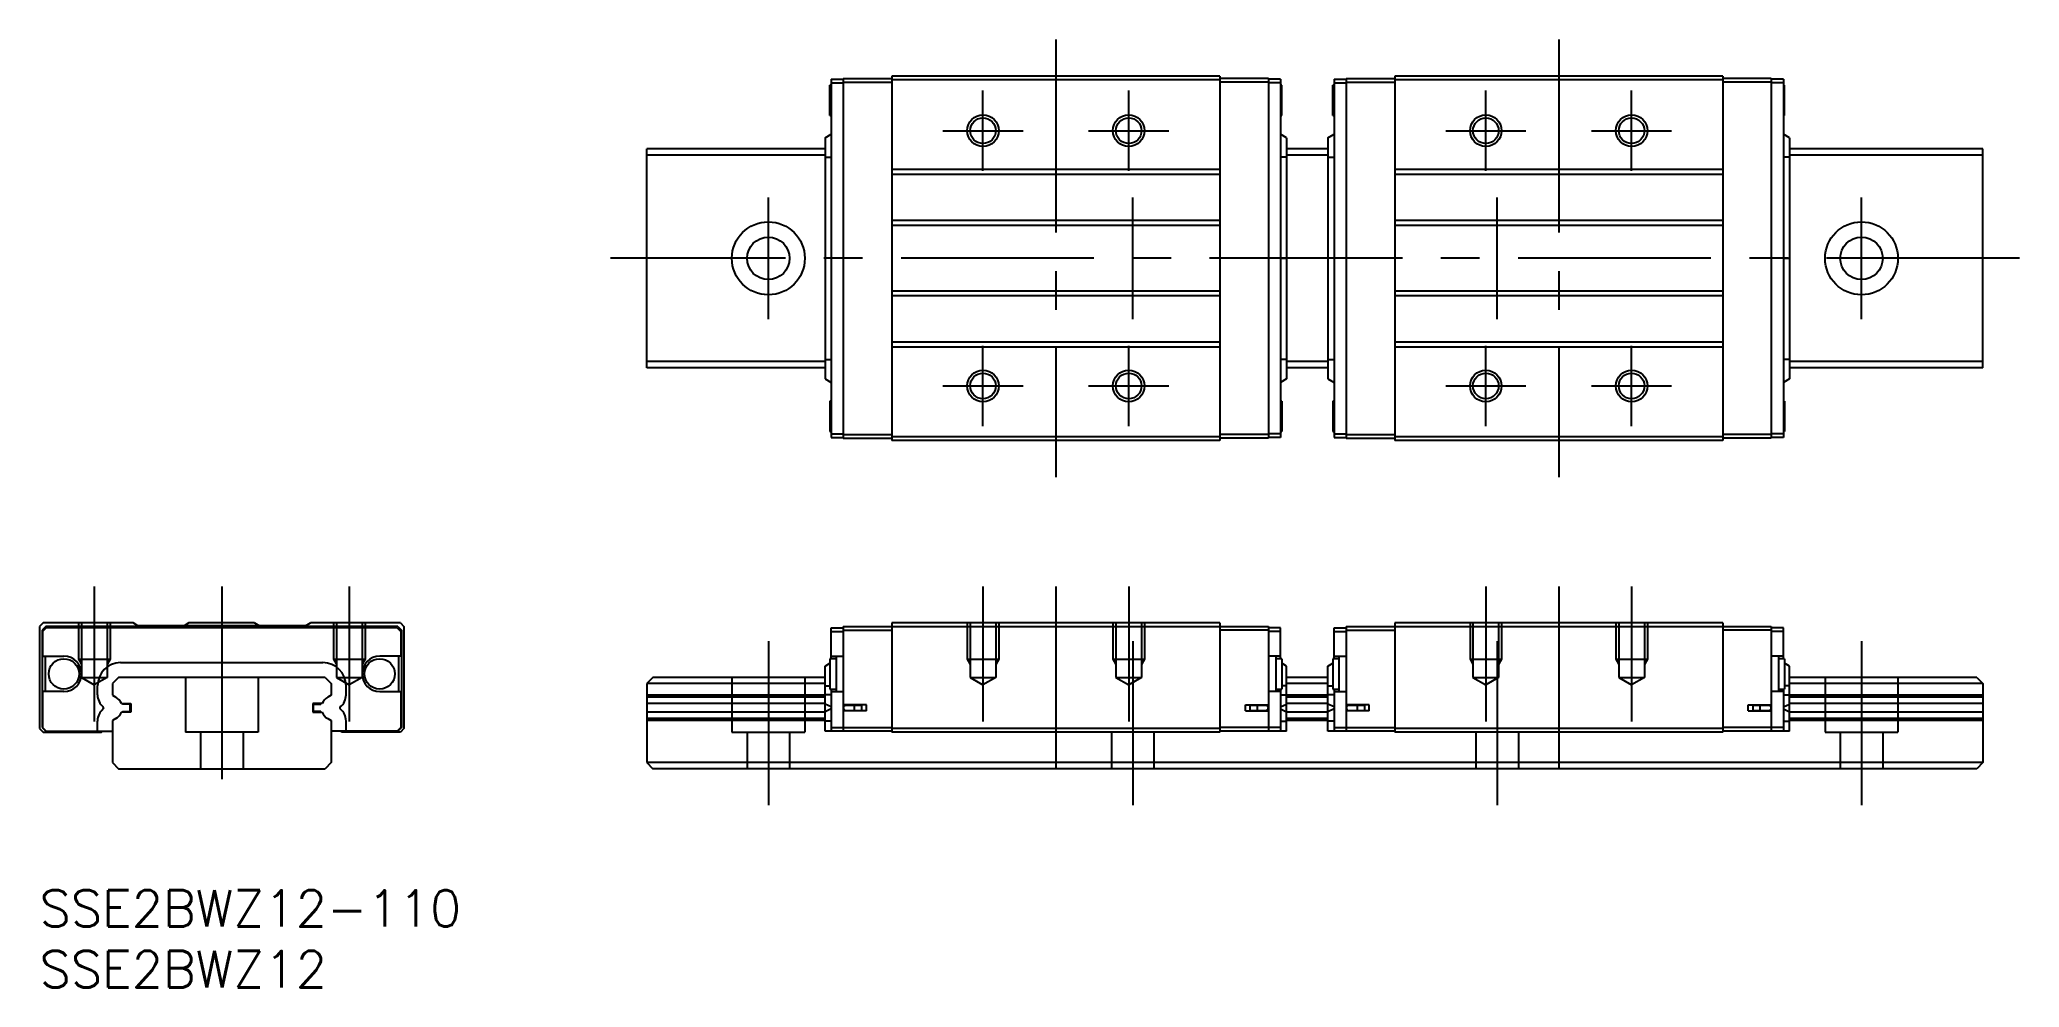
# Model space of a CAD drawing. Extents: x 0 to 163, y -8 to 70.
import ezdxf

# ---------------------------------------------------------------- set-up
doc = ezdxf.new("R2010")
doc.units = 0
doc.header["$LTSCALE"] = 0.5
doc.linetypes.add('CENTER', pattern=[50.8, 31.75, -6.35, 6.35, -6.35])
doc.linetypes.add('DASHED', pattern=[19.05, 12.7, -6.35])
for name, color, linetype in [('MSM_CENTER', 1, 'CENTER'), ('MSM_CONTINUOUS', 7, 'CONTINUOUS'), ('MSM_DASHED', 4, 'DASHED'), ('MSM_NARROW', 5, 'CONTINUOUS'), ('MSM_PART_NUMBER', 7, 'CONTINUOUS')]:
    doc.layers.add(name, color=color, linetype=linetype)
doc.styles.get("Standard").update_dxf_attribs({"font": 'txt.shx', "height": 3, "bigfont": 'bigfont.shx'})

# ---------------------------------------------------------------- blocks, each defined once
blk = doc.blocks.new('*U2')
at = {"layer": 'MSM_PART_NUMBER'}
blk.add_text('SSE2BWZ12-110', height=3, dxfattribs=at).set_placement((0, -3))
blk = doc.blocks.new('*U3')
at = {"layer": 'MSM_PART_NUMBER'}
blk.add_text('SSE2BWZ12', height=3, dxfattribs=at).set_placement((0, -8))

msp = doc.modelspace()

# ---------------------------------------------------------------- linework, layer by layer
at = {"layer": 'MSM_CENTER'}
for p, q in [((83.67, 70), (83.67, 34)), ((125.07, 70), (125.07, 34)), ((77.67, 59.2), (77.67, 65.8)), ((89.67, 59.2), (89.67, 65.8)), ((119.07, 59.2), (119.07, 65.8)), ((131.07, 59.2), (131.07, 65.8)), ((74.37, 62.5), (80.97, 62.5)), ((86.37, 62.5), (92.97, 62.5)), ((115.77, 62.5), (122.37, 62.5)), ((127.77, 62.5), (134.37, 62.5)), ((60, 47), (60, 57)), ((90, 47), (90, 57)), ((120, 47), (120, 57)), ((150, 47), (150, 57)), ((163, 52), (47, 52)), ((77.67, 38.2), (77.67, 44.8)), ((89.67, 38.2), (89.67, 44.8)), ((119.07, 38.2), (119.07, 44.8)), ((131.07, 38.2), (131.07, 44.8)), ((74.37, 41.5), (80.97, 41.5)), ((86.37, 41.5), (92.97, 41.5)), ((115.77, 41.5), (122.37, 41.5)), ((127.77, 41.5), (134.37, 41.5)), ((4.5, 25), (4.5, 13.890029)), ((15, 25), (15, 7)), ((25.5, 25), (25.5, 13.890029)), ((77.67, 25), (77.67, 13.890029)), ((83.67, 25), (83.67, 10)), ((89.67, 25), (89.67, 13.890029)), ((119.07, 25), (119.07, 13.890029)), ((125.07, 25), (125.07, 10)), ((131.07, 25), (131.07, 13.890029)), ((60, 20.5), (60, 7)), ((90, 20.5), (90, 7)), ((120, 20.5), (120, 7)), ((150, 20.5), (150, 7))]:
    msp.add_line(p, q, dxfattribs=at)
at = {"layer": 'MSM_CONTINUOUS'}
for p, q in [((97.17, 67), (70.17, 67)), ((70.17, 67), (70.17, 37)), ((97.17, 67), (97.17, 37)), ((111.57, 67), (111.57, 37)), ((138.57, 67), (111.57, 67)), ((138.57, 67), (138.57, 37)), ((65.07, 63.75), (65.07, 66.25)), ((65.17, 66.25), (65.07, 66.25)), ((65.17, 66.75), (65.17, 37.25)), ((65.17, 66.75), (66.17, 66.75)), ((65.17, 66.45), (66.17, 66.45)), ((66.17, 66.8), (66.17, 37.2)), ((66.17, 66.8), (70.17, 66.8)), ((66.17, 66.5), (70.17, 66.5)), ((97.17, 66.7), (70.17, 66.7)), ((101.17, 66.8), (97.17, 66.8)), ((101.17, 66.5), (97.17, 66.5)), ((101.17, 66.8), (101.17, 37.2)), ((102.17, 66.75), (101.17, 66.75)), ((102.17, 66.45), (101.17, 66.45)), ((102.17, 66.75), (102.17, 37.25)), ((102.27, 66.25), (102.17, 66.25)), ((102.27, 63.75), (102.27, 66.25)), ((106.47, 63.75), (106.47, 66.25)), ((106.57, 66.25), (106.47, 66.25)), ((106.57, 66.75), (106.57, 37.25)), ((106.57, 66.75), (107.57, 66.75)), ((106.57, 66.45), (107.57, 66.45)), ((107.57, 66.8), (107.57, 37.2)), ((107.57, 66.8), (111.57, 66.8)), ((107.57, 66.5), (111.57, 66.5)), ((138.57, 66.7), (111.57, 66.7)), ((142.57, 66.8), (138.57, 66.8)), ((142.57, 66.5), (138.57, 66.5)), ((142.57, 66.8), (142.57, 37.2)), ((143.57, 66.75), (142.57, 66.75)), ((143.57, 66.45), (142.57, 66.45)), ((143.57, 66.75), (143.57, 37.25)), ((143.67, 66.25), (143.57, 66.25)), ((143.67, 63.75), (143.67, 66.25)), ((65.07, 63.75), (65.17, 63.75)), ((102.17, 63.75), (102.27, 63.75)), ((106.47, 63.75), (106.57, 63.75)), ((143.57, 63.75), (143.67, 63.75)), ((64.67, 61.93), (65.17, 62.23)), ((102.67, 61.93), (102.17, 62.23)), ((106.07, 61.93), (106.57, 62.23)), ((144.07, 61.93), (143.57, 62.23)), ((64.67, 61), (50, 61)), ((50, 43), (50, 61)), ((64.67, 60.5), (50, 60.5)), ((64.67, 61.93), (64.67, 42.07)), ((64.67, 60.33), (65.17, 60.33)), ((102.67, 60.33), (102.17, 60.33)), ((102.67, 61.93), (102.67, 42.07)), ((106.07, 61), (102.67, 61)), ((106.07, 60.5), (102.67, 60.5)), ((106.07, 61.93), (106.07, 42.07)), ((106.07, 60.33), (106.57, 60.33)), ((144.07, 60.33), (143.57, 60.33)), ((144.07, 61.93), (144.07, 42.07)), ((160, 61), (144.07, 61)), ((160, 60.5), (144.07, 60.5)), ((160, 43), (160, 61)), ((97.17, 59.3), (70.17, 59.3)), ((97.17, 58.9), (70.17, 58.9)), ((138.57, 59.3), (111.57, 59.3)), ((138.57, 58.9), (111.57, 58.9)), ((97.17, 55.1), (70.17, 55.1)), ((97.17, 54.7), (70.17, 54.7)), ((138.57, 55.1), (111.57, 55.1)), ((138.57, 54.7), (111.57, 54.7)), ((65.17, 52), (64.67, 52)), ((102.17, 52), (102.67, 52)), ((106.57, 52), (106.07, 52)), ((143.57, 52), (144.07, 52)), ((97.17, 49.3), (70.17, 49.3)), ((138.57, 49.3), (111.57, 49.3)), ((97.17, 48.9), (70.17, 48.9)), ((138.57, 48.9), (111.57, 48.9)), ((97.17, 45.1), (70.17, 45.1)), ((97.17, 44.7), (70.17, 44.7)), ((138.57, 45.1), (111.57, 45.1)), ((138.57, 44.7), (111.57, 44.7)), ((64.67, 43.5), (50, 43.5)), ((64.67, 43), (50, 43)), ((64.67, 43.67), (65.17, 43.67)), ((102.67, 43.67), (102.17, 43.67)), ((106.07, 43.5), (102.67, 43.5)), ((106.07, 43), (102.67, 43)), ((106.07, 43.67), (106.57, 43.67)), ((144.07, 43.67), (143.57, 43.67)), ((160, 43.5), (144.07, 43.5)), ((160, 43), (144.07, 43)), ((64.67, 42.07), (65.17, 41.77)), ((102.67, 42.07), (102.17, 41.77)), ((106.07, 42.07), (106.57, 41.77)), ((144.07, 42.07), (143.57, 41.77)), ((65.07, 40.25), (65.07, 37.75)), ((65.17, 40.25), (65.07, 40.25)), ((102.27, 40.25), (102.17, 40.25)), ((102.27, 40.25), (102.27, 37.75)), ((106.47, 40.25), (106.47, 37.75)), ((106.57, 40.25), (106.47, 40.25)), ((143.67, 40.25), (143.57, 40.25)), ((143.67, 40.25), (143.67, 37.75)), ((65.07, 37.75), (65.17, 37.75)), ((65.17, 37.55), (66.17, 37.55)), ((66.17, 37.5), (70.17, 37.5)), ((101.17, 37.5), (97.17, 37.5)), ((102.17, 37.55), (101.17, 37.55)), ((102.17, 37.75), (102.27, 37.75)), ((106.47, 37.75), (106.57, 37.75)), ((106.57, 37.55), (107.57, 37.55)), ((107.57, 37.5), (111.57, 37.5)), ((142.57, 37.5), (138.57, 37.5)), ((143.57, 37.55), (142.57, 37.55)), ((143.57, 37.75), (143.67, 37.75)), ((65.17, 37.25), (66.17, 37.25)), ((66.17, 37.2), (70.17, 37.2)), ((97.17, 37.3), (70.17, 37.3)), ((97.17, 37), (70.17, 37)), ((101.17, 37.2), (97.17, 37.2)), ((102.17, 37.25), (101.17, 37.25)), ((106.57, 37.25), (107.57, 37.25)), ((107.57, 37.2), (111.57, 37.2)), ((138.57, 37.3), (111.57, 37.3)), ((138.57, 37), (111.57, 37)), ((142.57, 37.2), (138.57, 37.2)), ((143.57, 37.25), (142.57, 37.25)), ((0.3, 22), (0, 21.7)), ((0, 21.7), (0, 13.3)), ((0.5, 21.7), (0.2, 21.4)), ((0.2, 21.4), (0.2, 13.4)), ((0.55, 21.6), (0.25, 21.3)), ((0.25, 21.3), (0.25, 19.25)), ((7.7, 22), (0.3, 22)), ((29.5, 21.7), (0.5, 21.7)), ((29.45, 21.6), (0.55, 21.6)), ((8.1, 21.75), (7.7, 22)), ((21.9, 21.75), (8.1, 21.75)), ((12.3, 22), (11.9, 21.75)), ((17.7, 22), (12.3, 22)), ((17.7, 22), (18.1, 21.75)), ((21.9, 21.75), (22.3, 22)), ((29.7, 22), (22.3, 22)), ((29.45, 21.6), (29.75, 21.3)), ((29.5, 21.7), (29.8, 21.4)), ((29.7, 22), (30, 21.7)), ((29.75, 21.3), (29.75, 19.25)), ((29.8, 21.4), (29.8, 13.4)), ((30, 21.7), (30, 13.3)), ((65.17, 21.6), (66.17, 21.6)), ((65.17, 19.05), (65.17, 21.6)), ((65.17, 21.3), (66.17, 21.3)), ((66.17, 21.7), (66.17, 13.1)), ((66.17, 21.7), (101.17, 21.7)), ((66.17, 21.4), (70.17, 21.4)), ((70.17, 22), (70.17, 13)), ((97.17, 22), (70.17, 22)), ((97.17, 22), (97.17, 13)), ((101.17, 21.4), (97.17, 21.4)), ((101.17, 21.7), (101.17, 13.1)), ((102.17, 21.6), (101.17, 21.6)), ((102.17, 21.3), (101.17, 21.3)), ((102.17, 19.05), (102.17, 21.6)), ((106.57, 19.05), (106.57, 21.6)), ((106.57, 21.6), (107.57, 21.6)), ((106.57, 21.3), (107.57, 21.3)), ((107.57, 21.7), (107.57, 13.1)), ((107.57, 21.7), (142.57, 21.7)), ((107.57, 21.4), (111.57, 21.4)), ((138.57, 22), (111.57, 22)), ((111.57, 22), (111.57, 13)), ((138.57, 22), (138.57, 13)), ((142.57, 21.4), (138.57, 21.4)), ((142.57, 21.7), (142.57, 13.1)), ((143.57, 21.6), (142.57, 21.6)), ((143.57, 21.3), (142.57, 21.3)), ((143.57, 19.05), (143.57, 21.6)), ((0.25, 19.25), (2, 19.25)), ((0.45, 19.25), (0.45, 16.35)), ((6.67, 18.73), (23.33, 18.73)), ((29.75, 19.25), (28, 19.25)), ((29.55, 19.25), (29.55, 16.35)), ((64.67, 18.43), (65.07, 18.67)), ((64.67, 13.1), (64.67, 18.43)), ((65.07, 19.05), (65.07, 16.55)), ((65.57, 19.05), (65.07, 19.05)), ((65.17, 19.25), (66.17, 19.25)), ((65.57, 19.25), (65.57, 16.35)), ((102.17, 19.25), (101.17, 19.25)), ((101.77, 19.25), (101.77, 16.35)), ((102.27, 19.05), (101.77, 19.05)), ((102.27, 19.05), (102.27, 16.55)), ((102.67, 18.43), (102.27, 18.67)), ((102.67, 13.1), (102.67, 18.43)), ((106.07, 18.43), (106.47, 18.67)), ((106.07, 13.1), (106.07, 18.43)), ((106.47, 19.05), (106.47, 16.55)), ((106.97, 19.05), (106.47, 19.05)), ((106.57, 19.25), (107.57, 19.25)), ((106.97, 19.25), (106.97, 16.35)), ((143.57, 19.25), (142.57, 19.25)), ((143.17, 19.25), (143.17, 16.35)), ((143.67, 19.05), (143.17, 19.05)), ((143.67, 19.05), (143.67, 16.55)), ((144.07, 18.43), (143.67, 18.67)), ((144.07, 13.1), (144.07, 18.43)), ((0.25, 16.35), (0.25, 13.4)), ((2, 16.35), (0.25, 16.35)), ((4.77, 16.083835), (4.77, 16.83)), ((6.5, 17.5), (6, 17)), ((6, 17), (6, 16.04342)), ((23.5, 17.5), (6.5, 17.5)), ((23.5, 17.5), (24, 17)), ((24, 17), (24, 16.04342)), ((25.23, 16.083835), (25.23, 16.83)), ((28, 16.35), (29.75, 16.35)), ((29.75, 16.35), (29.75, 13.4)), ((50.5, 17.5), (50, 17)), ((64.67, 17), (50, 17)), ((50, 17), (50, 10.5)), ((64.67, 17.5), (50.5, 17.5)), ((64.67, 16.83), (65.07, 16.83)), ((65.07, 16.55), (65.57, 16.55)), ((65.17, 16.55), (65.17, 13.1)), ((65.17, 16.35), (66.17, 16.35)), ((102.17, 16.35), (101.17, 16.35)), ((101.77, 16.55), (102.27, 16.55)), ((102.17, 16.55), (102.17, 13.1)), ((102.67, 16.83), (102.27, 16.83)), ((106.07, 17.5), (102.67, 17.5)), ((106.07, 17), (102.67, 17)), ((106.07, 16.83), (106.47, 16.83)), ((106.47, 16.55), (106.97, 16.55)), ((106.57, 16.55), (106.57, 13.1)), ((106.57, 16.35), (107.57, 16.35)), ((143.57, 16.35), (142.57, 16.35)), ((143.17, 16.55), (143.67, 16.55)), ((143.57, 16.55), (143.57, 13.1)), ((144.07, 16.83), (143.67, 16.83)), ((159.5, 17.5), (144.07, 17.5)), ((160, 17), (144.07, 17)), ((159.5, 17.5), (160, 17)), ((160, 17), (160, 10.5)), ((0.2, 15.25), (0.25, 15.25)), ((0.2, 14.75), (0.25, 14.75)), ((6, 16.04342), (6.2785, 15.882628)), ((6.745161, 15.35), (7.5, 15.35)), ((6.820505, 14.649989), (6.838449, 14.700002)), ((6.838463, 15.300003), (6.820547, 15.350009)), ((7.45, 15.3), (6.838454, 15.3)), ((6.838454, 14.7), (7.45, 14.7)), ((7.45, 14.7), (7.45, 15.3)), ((7.5, 15.35), (7.5, 14.65)), ((23.254839, 15.35), (22.5, 15.35)), ((22.5, 15.35), (22.5, 14.65)), ((22.55, 14.7), (22.55, 15.3)), ((22.55, 15.3), (23.161546, 15.3)), ((23.161546, 14.7), (22.55, 14.7)), ((23.161537, 15.300003), (23.179453, 15.350009)), ((23.179495, 14.649989), (23.161551, 14.700002)), ((24, 16.04342), (23.7215, 15.882628)), ((29.8, 15.25), (29.75, 15.25)), ((29.8, 14.75), (29.75, 14.75)), ((64.67, 16.04342), (50, 16.04342)), ((64.67, 15.882628), (50, 15.882628)), ((64.67, 15.35), (50, 15.35)), ((65.17, 16.083835), (64.67, 16.083835)), ((65.17, 15.077417), (64.67, 15.309667)), ((65.17, 14.922583), (64.67, 14.690333)), ((68.07, 15.25), (66.17, 15.25)), ((68.07, 14.75), (66.17, 14.75)), ((67.67, 15.2), (66.37, 15.2)), ((66.37, 14.8), (67.67, 14.8)), ((66.67, 15.2), (66.67, 15.25)), ((66.67, 14.75), (66.67, 14.8)), ((66.99899, 15.2), (66.99899, 15.25)), ((66.99899, 14.75), (66.99899, 14.8)), ((67.07, 15.2), (67.07, 14.8)), ((67.67, 15.2), (67.67, 14.8)), ((68.07, 14.75), (68.07, 15.25)), ((99.27, 15.25), (101.17, 15.25)), ((99.27, 14.75), (99.27, 15.25)), ((99.27, 14.75), (101.17, 14.75)), ((99.67, 14.8), (99.67, 15.2)), ((100.97, 15.2), (99.67, 15.2)), ((99.67, 14.8), (100.97, 14.8)), ((100.27, 14.8), (100.27, 15.2)), ((100.34101, 15.2), (100.34101, 15.25)), ((100.34101, 14.75), (100.34101, 14.8)), ((100.67, 15.2), (100.67, 15.25)), ((100.67, 14.75), (100.67, 14.8)), ((102.17, 16.083835), (102.67, 16.083835)), ((102.17, 15.077417), (102.67, 15.309667)), ((102.17, 14.922583), (102.67, 14.690333)), ((106.07, 16.04342), (102.67, 16.04342)), ((106.07, 15.882628), (102.67, 15.882628)), ((106.07, 15.35), (102.67, 15.35)), ((106.57, 16.083835), (106.07, 16.083835)), ((106.57, 15.077417), (106.07, 15.309667)), ((106.57, 14.922583), (106.07, 14.690333)), ((109.47, 15.25), (107.57, 15.25)), ((109.47, 14.75), (107.57, 14.75)), ((109.07, 15.2), (107.77, 15.2)), ((107.77, 14.8), (109.07, 14.8)), ((108.07, 15.2), (108.07, 15.25)), ((108.07, 14.75), (108.07, 14.8)), ((108.39899, 15.2), (108.39899, 15.25)), ((108.39899, 14.75), (108.39899, 14.8)), ((108.47, 15.2), (108.47, 14.8)), ((109.07, 15.2), (109.07, 14.8)), ((109.47, 14.75), (109.47, 15.25)), ((140.67, 14.75), (140.67, 15.25)), ((140.67, 15.25), (142.57, 15.25)), ((140.67, 14.75), (142.57, 14.75)), ((141.07, 14.8), (141.07, 15.2)), ((142.37, 15.2), (141.07, 15.2)), ((141.07, 14.8), (142.37, 14.8)), ((141.67, 14.8), (141.67, 15.2)), ((141.74101, 15.2), (141.74101, 15.25)), ((141.74101, 14.75), (141.74101, 14.8)), ((142.07, 15.2), (142.07, 15.25)), ((142.07, 14.75), (142.07, 14.8)), ((143.57, 16.083835), (144.07, 16.083835)), ((143.57, 15.077417), (144.07, 15.309667)), ((143.57, 14.922583), (144.07, 14.690333)), ((160, 16.04342), (144.07, 16.04342)), ((160, 15.882628), (144.07, 15.882628)), ((160, 15.35), (144.07, 15.35)), ((0, 13.3), (0.3, 13)), ((0.2, 13.4), (0.5, 13.1)), ((0.25, 13.4), (0.55, 13.1)), ((0.5, 13.1), (6, 13.1)), ((4.77, 13.1), (4.77, 13.916165)), ((5.1, 13), (5.2, 13.1)), ((6.2785, 14.117372), (6, 13.95658)), ((6, 13.95658), (6, 10.5)), ((7.5, 14.65), (6.745161, 14.65)), ((22.5, 14.65), (23.254839, 14.65)), ((23.7215, 14.117372), (24, 13.95658)), ((24, 13.95658), (24, 10.5)), ((29.5, 13.1), (24, 13.1)), ((24.9, 13), (24.8, 13.1)), ((25.23, 13.1), (25.23, 13.916165)), ((29.75, 13.4), (29.45, 13.1)), ((29.8, 13.4), (29.5, 13.1)), ((30, 13.3), (29.7, 13)), ((64.67, 14.65), (50, 14.65)), ((64.67, 14.117372), (50, 14.117372)), ((64.67, 13.95658), (50, 13.95658)), ((65.17, 13.916165), (64.67, 13.916165)), ((70.17, 13.1), (64.67, 13.1)), ((65.17, 13.4), (70.17, 13.4)), ((97.17, 13.3), (70.17, 13.3)), ((102.17, 13.4), (97.17, 13.4)), ((102.67, 13.1), (97.17, 13.1)), ((102.17, 13.916165), (102.67, 13.916165)), ((106.07, 14.65), (102.67, 14.65)), ((106.07, 14.117372), (102.67, 14.117372)), ((106.07, 13.95658), (102.67, 13.95658)), ((106.57, 13.916165), (106.07, 13.916165)), ((111.57, 13.1), (106.07, 13.1)), ((106.57, 13.4), (111.57, 13.4)), ((138.57, 13.3), (111.57, 13.3)), ((143.57, 13.4), (138.57, 13.4)), ((144.07, 13.1), (138.57, 13.1)), ((143.57, 13.916165), (144.07, 13.916165)), ((160, 14.65), (144.07, 14.65)), ((160, 14.117372), (144.07, 14.117372)), ((160, 13.95658), (144.07, 13.95658)), ((0.3, 13), (5.1, 13)), ((29.7, 13), (24.9, 13)), ((97.17, 13), (70.17, 13)), ((138.57, 13), (111.57, 13)), ((6, 10.5), (6.5, 10)), ((6.5, 10), (23.5, 10)), ((24, 10.5), (23.5, 10)), ((160, 10.5), (50, 10.5)), ((50, 10.5), (50.5, 10)), ((159.5, 10), (50.5, 10)), ((160, 10.5), (159.5, 10))]:
    msp.add_line(p, q, dxfattribs=at)
for centre, radius in [((77.67, 62.5), 1.0565), ((89.67, 62.5), 1.0565), ((119.07, 62.5), 1.0565), ((131.07, 62.5), 1.0565), ((60, 52), 3), ((150, 52), 3), ((60, 52), 1.75), ((150, 52), 1.75), ((77.67, 41.5), 1.0565), ((89.67, 41.5), 1.0565), ((119.07, 41.5), 1.0565), ((131.07, 41.5), 1.0565), ((2, 17.8), 1.25), ((28, 17.8), 1.25)]:
    msp.add_circle(centre, radius, dxfattribs=at)
for centre, radius, start, end in [((2, 17.8), 1.45, 270, 90), ((6.670028, 16.829972), 1.900028, 90.000832, 179.999168), ((23.329972, 16.829972), 1.900028, 0.000832, 89.999168), ((28, 17.8), 1.45, 90, 270), ((6.07, 16.083835), 1.3, 180, 230.729617), ((6.07, 13.916165), 1.3, 129.270383, 180), ((5.183827, 15), 0.1, 309.270383, 50.729617), ((5.7285, 14.93), 1.1, 22.446351, 60), ((24.2715, 14.93), 1.1, 120, 157.553649), ((24.816173, 15), 0.1, 129.270383, 230.729617), ((23.93, 16.083835), 1.3, 309.270383, 0), ((23.93, 13.916165), 1.3, 0, 50.729617), ((66.37, 15), 0.2, 90, 270), ((100.97, 15), 0.2, 270, 90), ((107.77, 15), 0.2, 90, 270), ((142.37, 15), 0.2, 270, 90), ((5.7285, 15.07), 1.1, 300, 337.553649), ((24.2715, 15.07), 1.1, 202.446351, 240)]:
    msp.add_arc(centre, radius, start, end, dxfattribs=at)
at = {"layer": 'MSM_DASHED'}
for p, q in [((3.2, 22), (3.2, 19)), ((3.4435, 22), (3.4435, 17.5)), ((5.5565, 22), (5.5565, 17.5)), ((5.8, 22), (5.8, 19)), ((24.2, 22), (24.2, 19)), ((24.4435, 22), (24.4435, 17.5)), ((26.5565, 22), (26.5565, 17.5)), ((26.8, 22), (26.8, 19)), ((76.37, 22), (76.37, 19)), ((76.6135, 22), (76.6135, 17.5)), ((78.7265, 22), (78.7265, 17.5)), ((78.97, 22), (78.97, 19)), ((88.37, 22), (88.37, 19)), ((88.6135, 22), (88.6135, 17.5)), ((90.7265, 22), (90.7265, 17.5)), ((90.97, 22), (90.97, 19)), ((117.77, 22), (117.77, 19)), ((118.0135, 22), (118.0135, 17.5)), ((120.1265, 22), (120.1265, 17.5)), ((120.37, 22), (120.37, 19)), ((129.77, 22), (129.77, 19)), ((130.0135, 22), (130.0135, 17.5)), ((132.1265, 22), (132.1265, 17.5)), ((132.37, 22), (132.37, 19)), ((3.2, 19), (5.8, 19)), ((3.2, 19), (3.4435, 18.578246)), ((5.8, 19), (5.5565, 18.578246)), ((24.2, 19), (26.8, 19)), ((24.2, 19), (24.4435, 18.578246)), ((26.8, 19), (26.5565, 18.578246)), ((76.37, 19), (78.97, 19)), ((76.37, 19), (76.6135, 18.578246)), ((78.97, 19), (78.7265, 18.578246)), ((88.37, 19), (90.97, 19)), ((88.37, 19), (88.6135, 18.578246)), ((90.97, 19), (90.7265, 18.578246)), ((117.77, 19), (120.37, 19)), ((117.77, 19), (118.0135, 18.578246)), ((120.37, 19), (120.1265, 18.578246)), ((129.77, 19), (132.37, 19)), ((129.77, 19), (130.0135, 18.578246)), ((132.37, 19), (132.1265, 18.578246)), ((3.4435, 17.5), (5.5565, 17.5)), ((3.4435, 17.5), (4.5, 16.890029)), ((5.5565, 17.5), (4.5, 16.890029)), ((12, 17.45), (12, 13)), ((18, 17.45), (18, 13)), ((24.4435, 17.5), (26.5565, 17.5)), ((24.4435, 17.5), (25.5, 16.890029)), ((26.5565, 17.5), (25.5, 16.890029)), ((57, 17.5), (57, 13)), ((63, 17.5), (63, 13)), ((76.6135, 17.5), (78.7265, 17.5)), ((76.6135, 17.5), (77.67, 16.890029)), ((78.7265, 17.5), (77.67, 16.890029)), ((88.6135, 17.5), (90.7265, 17.5)), ((88.6135, 17.5), (89.67, 16.890029)), ((90.7265, 17.5), (89.67, 16.890029)), ((118.0135, 17.5), (120.1265, 17.5)), ((118.0135, 17.5), (119.07, 16.890029)), ((120.1265, 17.5), (119.07, 16.890029)), ((130.0135, 17.5), (132.1265, 17.5)), ((130.0135, 17.5), (131.07, 16.890029)), ((132.1265, 17.5), (131.07, 16.890029)), ((147, 17.5), (147, 13)), ((153, 17.5), (153, 13)), ((18, 13), (12, 13)), ((13.25, 13), (13.25, 10)), ((16.75, 13), (16.75, 10)), ((28.83, 13.030294), (28.83, 13)), ((57, 13), (63, 13)), ((58.25, 13), (58.25, 10)), ((61.75, 13), (61.75, 10)), ((88.25, 13), (88.25, 10)), ((91.75, 13), (91.75, 10)), ((118.25, 13), (118.25, 10)), ((121.75, 13), (121.75, 10)), ((147, 13), (153, 13)), ((148.25, 13), (148.25, 10)), ((151.75, 13), (151.75, 10))]:
    msp.add_line(p, q, dxfattribs=at)
at = {"layer": 'MSM_NARROW'}
for centre in [(77.67, 62.5), (89.67, 62.5), (119.07, 62.5), (131.07, 62.5), (77.67, 41.5), (89.67, 41.5), (119.07, 41.5), (131.07, 41.5)]:
    msp.add_circle(centre, 1.3, dxfattribs=at)

# ---------------------------------------------------------------- block references
at = {"layer": 'MSM_CONTINUOUS'}
for name in ['*U2', '*U3']:
    msp.add_blockref(name, (0, 0), dxfattribs=at)

doc.saveas('drawing.dxf')
